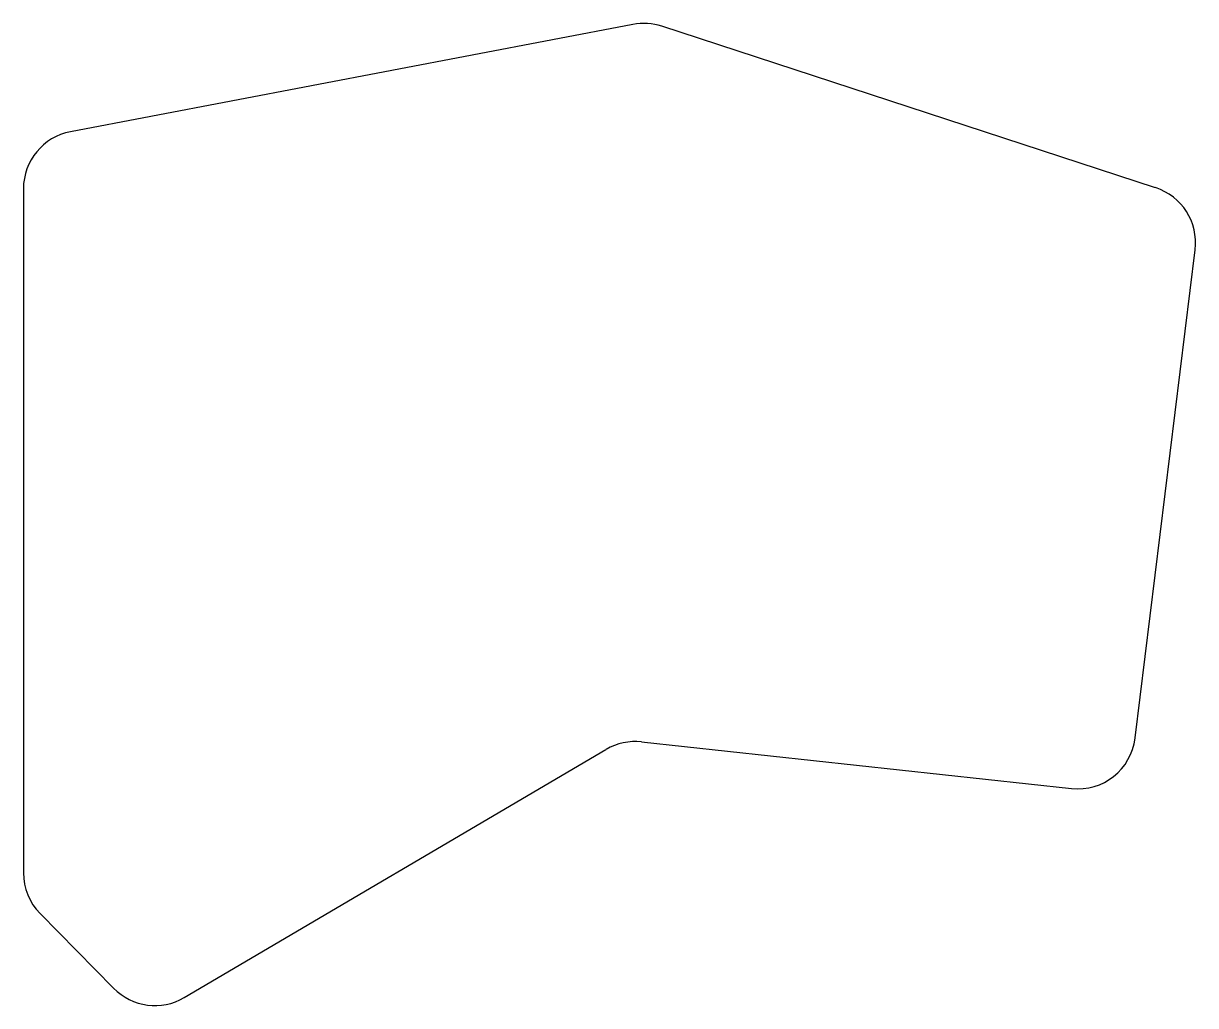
# Model space of a CAD drawing. Header units: millimetres. Extents: x 244 to 406, y -195 to -59.
import ezdxf

# ---------------------------------------------------------------- set-up
doc = ezdxf.new("R2010")
doc.units = ezdxf.units.MM

msp = doc.modelspace()

# ---------------------------------------------------------------- linework, layer by layer
for p, q in [((328.34, -59.18), (250.64, -74)), ((400.54, -81.73), (332.32, -59.44)), ((244.14, -81.86), (244.14, -176.38)), ((397.71, -157.74), (405.99, -90.31)), ((329.53, -158.27), (388.91, -164.72)), ((266.36, -193.59), (324.61, -159.33)), ((246.44, -181.99), (256.6, -192.31))]:
    msp.add_line(p, q)
for centre, start, end in [((329.84, -67.04), 71.9041, 100.7963), ((252.14, -81.86), 100.7963, 180), ((398.05, -89.33), 353, 71.9041), ((328.67, -166.23), 83.805, 120.4615), ((389.77, -156.77), 263.805, 353), ((252.14, -176.38), 180, 224.5499), ((262.3, -186.7), 224.5499, 300.4615)]:
    msp.add_arc(centre, 8, start, end)

doc.saveas('drawing.dxf')
